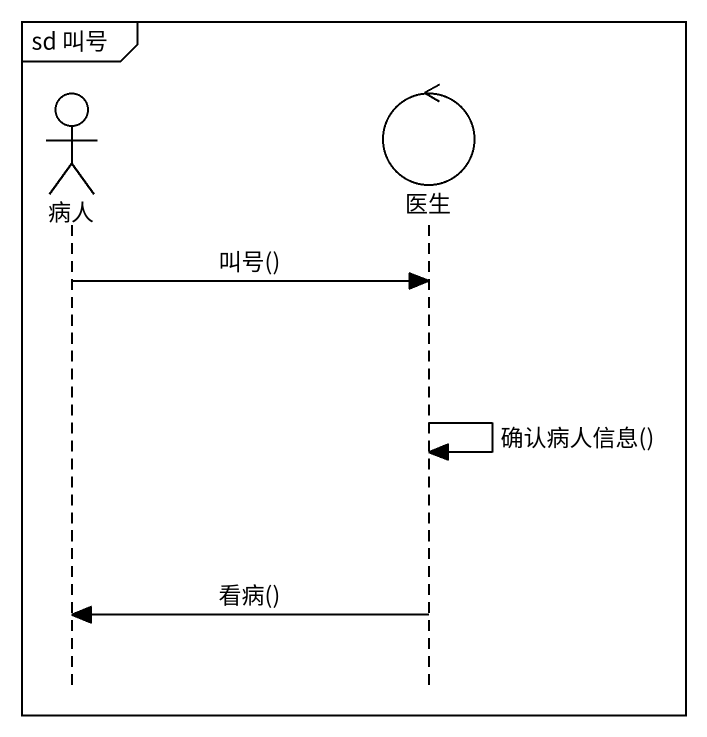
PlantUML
@startuml
mainframe sd 叫号
hide footbox
actor 病人
control 医生

病人 -> 医生 : 叫号()
医生 -> 医生 : 确认病人信息()
医生 -> 病人 : 看病()
@enduml
